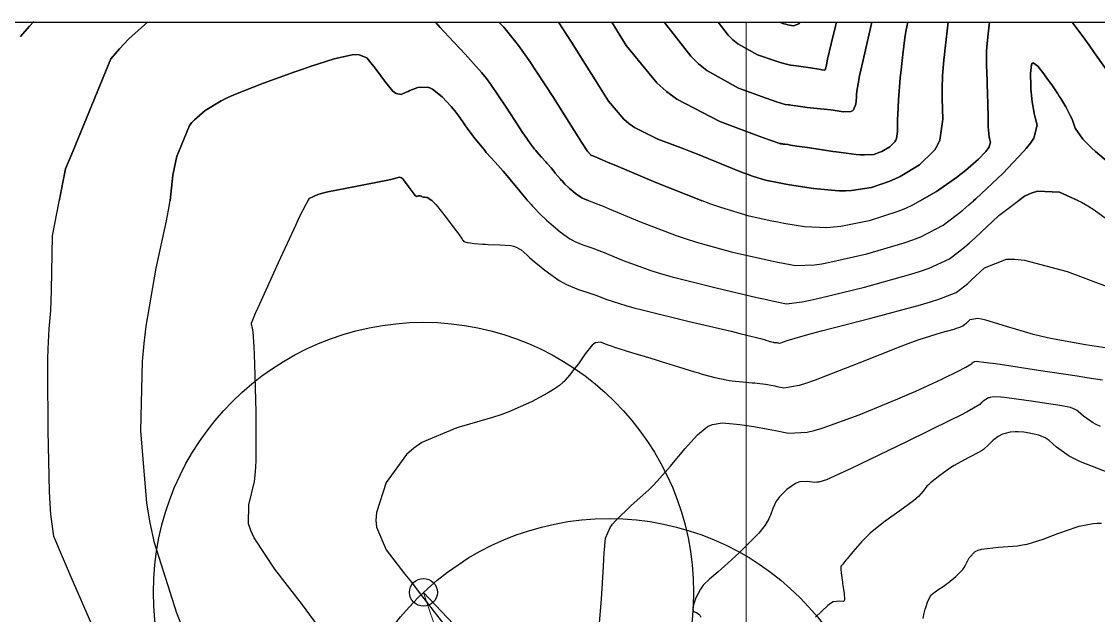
# Model space of a CAD drawing. Header units: metres. Extents: x 837117 to 838477, y 1189012 to 1191015.
# Drawn here: x 837998.7 to 838114.3, y 1190950.2 to 1191013.9 of the extents above; entities that cross this region are included whole.
import ezdxf

# ---------------------------------------------------------------- set-up
doc = ezdxf.new("R2010")
doc.units = ezdxf.units.M
doc.header["$LTSCALE"] = 0.3
for name, color, linetype in [('CIRCULOS', 60, 'Continuous'), ('COTAS 10', 1, 'Continuous'), ('COTAS INT', 252, 'Continuous'), ('LINEA_DE_CEROS', 61, 'Continuous'), ('MARCO IMP', 130, 'Continuous')]:
    doc.layers.add(name, color=color, linetype=linetype)
for name, color, linetype, lineweight in [('COORD', 7, 'Continuous', 20), ('Linea_Tendencia', 51, 'Continuous', 20), ('PTOBLIGADO', 90, 'Continuous', 30)]:
    doc.layers.add(name, color=color, linetype=linetype, lineweight=lineweight)

msp = doc.modelspace()

# ---------------------------------------------------------------- linework, layer by layer
at = {"layer": 'CIRCULOS'}
for centre in [(838041.852, 1190952.651), (838061.774, 1190931.577)]:
    msp.add_circle(centre, 29, dxfattribs=at)
at = {"layer": 'COORD'}
msp.add_line((838076.514, 1189013.872), (838076.514, 1191013.872), dxfattribs=at)
msp.add_lwpolyline([(837476.514, 1189013.872), (838476.514, 1189013.872), (838476.514, 1191013.872), (837476.514, 1191013.872)], close=True, dxfattribs=at)
at = {"layer": 'COTAS 10', "elevation": 1700}
msp.add_lwpolyline([(838096.584, 1191000), (838095.099, 1190998.548), (838093.05, 1190997.323), (838092.491, 1190997.047), (838091.935, 1190996.797), (838089.958, 1190996.121), (838087.815, 1190995.804), (838087.155, 1190995.78), (838086.465, 1190995.785), (838083.732, 1190996.033), (838081.165, 1190996.429), (838080.579, 1190996.527), (838080.048, 1190996.62), (838078.585, 1190996.914), (838077.191, 1190997.335), (838076.704, 1190997.508), (838076.173, 1190997.706), (838073.893, 1190998.624), (838071.279, 1190999.694), (838070.539, 1190999.987), (838070.506, 1191000), (838069.792, 1191000.28), (838067.033, 1191001.325), (838064.511, 1191002.584), (838063.914, 1191003.01), (838063.36, 1191003.47), (838061.725, 1191005.411), (838060.295, 1191007.693), (838059.871, 1191008.367), (838059.435, 1191009.06), (838057.76, 1191011.716), (838056.353, 1191013.872), (838057.76, 1191011.716), (838059.435, 1191009.06), (838059.871, 1191008.367), (838060.295, 1191007.693), (838061.725, 1191005.411), (838063.36, 1191003.47), (838063.914, 1191003.01), (838064.511, 1191002.584), (838067.033, 1191001.325), (838069.792, 1191000.28), (838070.506, 1191000), (838070.539, 1190999.987), (838071.279, 1190999.694), (838073.893, 1190998.624), (838076.173, 1190997.706), (838076.704, 1190997.508), (838077.191, 1190997.335), (838078.585, 1190996.914), (838080.048, 1190996.62), (838080.579, 1190996.527), (838081.165, 1190996.429), (838083.732, 1190996.033), (838086.465, 1190995.785), (838087.155, 1190995.78), (838087.815, 1190995.804), (838089.958, 1190996.121), (838091.935, 1190996.797), (838092.491, 1190997.047), (838093.05, 1190997.323), (838095.099, 1190998.548), (838096.584, 1191000), (838096.746, 1191000.158), (838097.052, 1191000.676), (838097.292, 1191001.227), (838097.615, 1191003.481), (838097.547, 1191005.693), (838097.541, 1191006.218), (838097.541, 1191006.705), (838097.584, 1191008.146), (838097.728, 1191009.791), (838097.791, 1191010.406), (838097.864, 1191011.09), (838098.182, 1191013.872), (838097.864, 1191011.09), (838097.791, 1191010.406), (838097.728, 1191009.791), (838097.584, 1191008.146), (838097.541, 1191006.705), (838097.541, 1191006.218), (838097.547, 1191005.693), (838097.615, 1191003.481), (838097.292, 1191001.227), (838097.052, 1191000.676), (838096.746, 1191000.158)], close=True, dxfattribs=at)
at = {"layer": 'COTAS 10', "elevation": 1710}
msp.add_lwpolyline([(838116.181, 1190978.738), (838112.937, 1190979.228), (838109.194, 1190979.9), (838108.252, 1190980.11), (838107.351, 1190980.33), (838104.437, 1190981.21), (838102.228, 1190981.893), (838101.771, 1190981.989), (838101.381, 1190982.044), (838100.529, 1190981.906), (838100.159, 1190981.557), (838100.072, 1190981.48), (838099.992, 1190981.411), (838099.76, 1190981.23), (838099.288, 1190981.045), (838099.057, 1190980.974), (838098.783, 1190980.894), (838097.431, 1190980.534), (838095.052, 1190979.766), (838094.13, 1190979.429), (838093.094, 1190979.039), (838088.403, 1190977.184), (838083.893, 1190975.443), (838082.972, 1190975.125), (838082.191, 1190974.878), (838080.554, 1190974.579), (838079.818, 1190974.737), (838079.606, 1190974.778), (838079.39, 1190974.818), (838078.58, 1190974.955), (838077.695, 1190975.073), (838077.431, 1190975.101), (838077.16, 1190975.127), (838076.116, 1190975.206), (838074.996, 1190975.321), (838074.678, 1190975.371), (838074.355, 1190975.427), (838073.158, 1190975.695), (838071.821, 1190976.06), (838071.411, 1190976.179), (838070.982, 1190976.305), (838069.288, 1190976.825), (838067.412, 1190977.411), (838066.87, 1190977.579), (838066.317, 1190977.75), (838064.235, 1190978.388), (838062.414, 1190978.958), (838062.024, 1190979.086), (838061.685, 1190979.201), (838060.875, 1190979.509), (838060.328, 1190979.456), (838060.155, 1190979.344), (838059.972, 1190979.19), (838059.231, 1190978.281), (838058.484, 1190977.208), (838058.296, 1190976.95), (838058.117, 1190976.709), (838057.542, 1190975.981), (838057.06, 1190975.434), (838056.941, 1190975.307), (838056.827, 1190975.191), (838056.466, 1190974.859), (838055.811, 1190974.435), (838055.511, 1190974.259), (838055.16, 1190974.059), (838053.468, 1190973.128), (838051.004, 1190972.03), (838050.167, 1190971.725), (838049.263, 1190971.419), (838045.44, 1190970.31), (838041.681, 1190968.733), (838040.818, 1190968.133), (838040.031, 1190967.462), (838037.831, 1190964.444), (838036.797, 1190961.22), (838036.746, 1190960.418), (838036.797, 1190959.656), (838037.831, 1190957.229), (838039.867, 1190954.618), (838040.549, 1190953.739), (838041.284, 1190952.792), (838044.367, 1190948.809)], dxfattribs=at)
at = {"layer": 'COTAS INT'}
for points, elevation in [([(837998.586, 1191012.329), (837999.563, 1191013.467), (838000, 1191013.948), (837999.563, 1191013.467), (837998.586, 1191012.329)], 1702), ([(838006.497, 1190948.642), (838004.033, 1190954.293), (838003.527, 1190955.463), (838003.097, 1190956.462), (838002.179, 1190958.642), (838001.825, 1190961.031), (838001.751, 1190962.16), (838001.687, 1190963.494), (838001.542, 1190970), (838001.514, 1190976.443), (838001.523, 1190977.736), (838001.541, 1190978.816), (838001.666, 1190980.945), (838001.824, 1190982.928), (838001.863, 1190983.917), (838001.898, 1190985.097), (838002.006, 1190990.945), (838003.405, 1190998.136), (838004.186, 1191000), (838008.29, 1191009.927), (838009.226, 1191011.028), (838010.218, 1191012.096), (838012.222, 1191013.872), (838010.218, 1191012.096), (838009.226, 1191011.028), (838008.29, 1191009.927), (838004.186, 1191000), (838003.405, 1190998.136), (838002.736, 1190994.695)], 1704), ([(838059.618, 1190994.695), (838059.467, 1190994.752), (838059.007, 1190994.939), (838058.871, 1190995.014), (838058.731, 1190995.099), (838058.193, 1190995.491), (838057.675, 1190995.923), (838057.547, 1190996.035), (838057.427, 1190996.142), (838057.047, 1190996.5), (838056.726, 1190996.831), (838056.641, 1190996.923), (838056.559, 1190997.013), (838056.279, 1190997.34), (838056.005, 1190997.673), (838055.927, 1190997.768), (838055.848, 1190997.865), (838055.554, 1190998.226), (838055.214, 1190998.63), (838055.106, 1190998.755), (838054.992, 1190998.885), (838054.529, 1190999.398), (838054.041, 1190999.947), (838053.996, 1191000), (838053.911, 1191000.099), (838053.784, 1191000.251), (838053.344, 1191000.802), (838052.686, 1191001.745), (838052.421, 1191002.144), (838052.121, 1191002.604), (838050.741, 1191004.764), (838049.085, 1191007.189), (838048.611, 1191007.816), (838048.13, 1191008.424), (838046.337, 1191010.457), (838044.572, 1191012.31), (838044.109, 1191012.805), (838043.656, 1191013.292), (838043.126, 1191013.872), (838043.656, 1191013.292), (838044.109, 1191012.805), (838044.572, 1191012.31), (838046.337, 1191010.457), (838048.13, 1191008.424), (838048.611, 1191007.816), (838049.085, 1191007.189), (838050.741, 1191004.764), (838052.121, 1191002.604), (838052.421, 1191002.144), (838052.686, 1191001.745), (838053.344, 1191000.802), (838053.784, 1191000.251), (838053.911, 1191000.099), (838053.996, 1191000), (838054.041, 1190999.947), (838054.529, 1190999.398), (838054.992, 1190998.885), (838055.106, 1190998.755), (838055.214, 1190998.63), (838055.554, 1190998.226), (838055.848, 1190997.865), (838055.927, 1190997.768), (838056.005, 1190997.673), (838056.279, 1190997.34), (838056.559, 1190997.013), (838056.641, 1190996.923), (838056.726, 1190996.831), (838057.047, 1190996.5), (838057.427, 1190996.142), (838057.547, 1190996.035), (838057.675, 1190995.923), (838058.193, 1190995.491), (838058.731, 1190995.099), (838058.871, 1190995.014), (838059.007, 1190994.939), (838059.467, 1190994.752), (838060.589, 1190994.329), (838061.142, 1190994.106), (838061.801, 1190993.837), (838065.058, 1190992.481), (838068.989, 1190990.971), (838070.073, 1190990.604), (838071.155, 1190990.259), (838075.047, 1190989.2), (838078.444, 1190988.425), (838079.214, 1190988.259), (838079.91, 1190988.115), (838081.808, 1190987.768), (838083.841, 1190987.829), (838084.622, 1190987.941), (838085.498, 1190988.095), (838089.448, 1190988.992), (838093.483, 1190990.175), (838094.412, 1190990.508), (838095.259, 1190990.844), (838097.64, 1190992.078), (838099.75, 1190993.689), (838100.427, 1190994.263), (838101.144, 1190994.892), (838104.069, 1190997.625), (838106.29, 1191000), (838104.069, 1190997.625), (838101.144, 1190994.892), (838100.92, 1190994.695)], 1704), ([(838095.186, 1190994.695), (838096.933, 1190995.694), (838099.085, 1190997.214), (838099.592, 1190997.598), (838100.061, 1190997.966), (838101.435, 1190999.162), (838102.219, 1191000), (838102.319, 1191000.107), (838102.479, 1191000.317), (838102.602, 1191000.505), (838102.739, 1191000.995), (838102.646, 1191001.339), (838102.624, 1191001.435), (838102.604, 1191001.53), (838102.544, 1191001.872), (838102.504, 1191002.366), (838102.496, 1191002.556), (838102.489, 1191002.77), (838102.475, 1191003.734), (838102.454, 1191005.009), (838102.444, 1191005.418), (838102.431, 1191005.852), (838102.365, 1191007.621), (838102.307, 1191009.277), (838102.299, 1191009.639), (838102.294, 1191009.959), (838102.307, 1191010.769), (838102.382, 1191011.596), (838102.417, 1191011.928), (838102.458, 1191012.303), (838102.639, 1191013.872), (838102.458, 1191012.303), (838102.417, 1191011.928), (838102.382, 1191011.596), (838102.307, 1191010.769), (838102.294, 1191009.959), (838102.299, 1191009.639), (838102.307, 1191009.277), (838102.365, 1191007.621), (838102.431, 1191005.852), (838102.444, 1191005.418), (838102.454, 1191005.009), (838102.475, 1191003.734), (838102.489, 1191002.77), (838102.496, 1191002.556), (838102.504, 1191002.366), (838102.544, 1191001.872), (838102.604, 1191001.53), (838102.624, 1191001.435), (838102.646, 1191001.339), (838102.739, 1191000.995), (838102.602, 1191000.505), (838102.479, 1191000.317), (838102.319, 1191000.107), (838102.219, 1191000), (838101.435, 1190999.162), (838100.061, 1190997.966), (838099.592, 1190997.598), (838099.085, 1190997.214), (838096.933, 1190995.694), (838094.363, 1190994.225), (838093.592, 1190993.873), (838092.795, 1190993.544), (838089.703, 1190992.557), (838086.657, 1190991.949), (838085.889, 1190991.861), (838085.153, 1190991.807), (838082.77, 1190991.9), (838080.537, 1190992.272), (838079.896, 1190992.393), (838079.246, 1190992.523), (838076.816, 1190993.057), (838073.765, 1190993.968), (838072.724, 1190994.335), (838071.597, 1190994.752), (838066.817, 1190996.669), (838062.517, 1190998.474), (838061.694, 1190998.819), (838061.029, 1190999.097), (838059.954, 1190999.545), (838059.914, 1190999.561), (838059.902, 1190999.567), (838059.89, 1190999.575), (838059.843, 1190999.609), (838059.798, 1190999.646), (838059.787, 1190999.656), (838059.777, 1190999.665), (838059.744, 1190999.696), (838059.716, 1190999.725), (838059.709, 1190999.733), (838059.701, 1190999.741), (838059.677, 1190999.769), (838059.653, 1190999.798), (838059.647, 1190999.806), (838059.64, 1190999.815), (838059.614, 1190999.846), (838059.585, 1190999.881), (838059.565, 1190999.903), (838059.525, 1190999.948), (838059.483, 1190999.995), (838059.479, 1191000), (838059.472, 1191000.009), (838059.461, 1191000.022), (838059.423, 1191000.07), (838058.835, 1191000.99), (838058.478, 1191001.554), (838058.036, 1191002.252), (838055.738, 1191005.886), (838053.197, 1191009.771), (838052.602, 1191010.627), (838052.053, 1191011.387), (838050.465, 1191013.34), (838049.961, 1191013.872), (838050.465, 1191013.34), (838052.053, 1191011.387), (838052.602, 1191010.627), (838053.197, 1191009.771), (838055.738, 1191005.886), (838058.036, 1191002.252), (838058.478, 1191001.554), (838058.835, 1191000.99), (838059.423, 1191000.07), (838059.461, 1191000.022), (838059.472, 1191000.009), (838059.479, 1191000), (838059.483, 1190999.995), (838059.525, 1190999.948), (838059.565, 1190999.903), (838059.585, 1190999.881), (838059.614, 1190999.846), (838059.64, 1190999.815), (838059.647, 1190999.806), (838059.653, 1190999.798), (838059.677, 1190999.769), (838059.701, 1190999.741), (838059.709, 1190999.733), (838059.716, 1190999.725), (838059.744, 1190999.696), (838059.777, 1190999.665), (838059.787, 1190999.656), (838059.798, 1190999.646), (838059.843, 1190999.609), (838059.89, 1190999.575), (838059.902, 1190999.567), (838059.914, 1190999.561), (838059.954, 1190999.545), (838061.029, 1190999.097), (838061.694, 1190998.819), (838062.517, 1190998.474), (838066.817, 1190996.669), (838071.597, 1190994.752), (838071.751, 1190994.695)], 1702), ([(838116.346, 1191007.135), (838113.877, 1191010.638), (838113.332, 1191011.401), (838112.847, 1191012.072), (838111.598, 1191013.748), (838111.496, 1191013.872), (838111.598, 1191013.748), (838112.847, 1191012.072), (838113.332, 1191011.401), (838113.877, 1191010.638), (838116.346, 1191007.135)], 1702), ([(838017.801, 1190944.309), (838015.384, 1190950.412), (838012.981, 1190957.984), (838012.515, 1190960.103), (838012.137, 1190962.232), (838011.493, 1190970), (838011.7, 1190977.442), (838011.859, 1190979.365), (838012.061, 1190981.228), (838013.156, 1190987.459), (838014.271, 1190992.547), (838014.486, 1190993.689), (838014.66, 1190994.715), (838014.951, 1190997.459), (838015.356, 1190999.491), (838015.574, 1191000), (838016.716, 1191002.787), (838016.98, 1191003.097), (838017.26, 1191003.398), (838018.405, 1191004.411), (838020.125, 1191005.443), (838020.768, 1191005.755), (838021.483, 1191006.079), (838024.666, 1191007.347), (838028.054, 1191008.559), (838028.898, 1191008.849), (838029.701, 1191009.119), (838032.261, 1191009.926), (838034.197, 1191010.358), (838034.606, 1191010.391), (838034.961, 1191010.386), (838035.786, 1191010.056), (838036.356, 1191009.326), (838036.551, 1191009.069), (838036.761, 1191008.788), (838037.65, 1191007.576), (838038.533, 1191006.521), (838038.738, 1191006.339), (838038.927, 1191006.206), (838039.47, 1191006.122), (838040.006, 1191006.374), (838040.191, 1191006.451), (838040.392, 1191006.532), (838041.251, 1191006.854), (838042.237, 1191006.91), (838042.52, 1191006.823), (838042.806, 1191006.692), (838043.871, 1191005.849), (838044.821, 1191004.822), (838045.035, 1191004.575), (838045.228, 1191004.343), (838045.744, 1191003.642), (838046.207, 1191002.956), (838046.365, 1191002.734), (838046.536, 1191002.499), (838047.265, 1191001.534), (838048.107, 1191000.481), (838048.351, 1191000.19), (838048.512, 1191000), (838048.599, 1190999.898), (838049.532, 1190998.848), (838050.418, 1190997.866), (838050.636, 1190997.618), (838050.843, 1190997.38), (838051.494, 1190996.606), (838052.057, 1190995.915), (838052.208, 1190995.73), (838052.357, 1190995.548), (838052.881, 1190994.91), (838053.417, 1190994.286), (838053.574, 1190994.112), (838053.735, 1190993.938), (838054.351, 1190993.303), (838055.076, 1190992.619), (838055.308, 1190992.413), (838055.552, 1190992.2), (838056.543, 1190991.373), (838057.572, 1190990.624), (838057.84, 1190990.461), (838058.1, 1190990.318), (838058.98, 1190989.959), (838060.149, 1190989.562), (838060.591, 1190989.394), (838061.085, 1190989.201), (838063.299, 1190988.294), (838066.38, 1190987.19), (838067.422, 1190986.872), (838068.544, 1190986.55), (838073.277, 1190985.343), (838077.641, 1190984.327), (838078.531, 1190984.125), (838079.283, 1190983.957), (838080.846, 1190983.636), (838082.53, 1190983.852), (838083.356, 1190984.022), (838084.339, 1190984.24), (838089.193, 1190985.428), (838094.17, 1190986.806), (838095.231, 1190987.144), (838096.155, 1190987.464), (838098.346, 1190988.462), (838099.947, 1190989.709), (838100.497, 1190990.185), (838101.095, 1190990.718), (838103.643, 1190993.117), (838106.378, 1190995.188), (838107.093, 1190995.513), (838107.79, 1190995.732), (838110.155, 1190995.627), (838112.497, 1190994.548), (838113.179, 1190994.152), (838113.875, 1190993.714), (838116.512, 1190991.782)], 1706), ([(838053.066, 1190994.695), (838052.881, 1190994.91), (838052.357, 1190995.548), (838052.208, 1190995.73), (838052.057, 1190995.915), (838051.494, 1190996.606), (838050.843, 1190997.38), (838050.636, 1190997.618), (838050.418, 1190997.866), (838049.532, 1190998.848), (838048.599, 1190999.898), (838048.512, 1191000), (838048.351, 1191000.19), (838048.107, 1191000.481), (838047.265, 1191001.534), (838046.536, 1191002.499), (838046.365, 1191002.734), (838046.207, 1191002.956), (838045.744, 1191003.642), (838045.228, 1191004.343), (838045.035, 1191004.575), (838044.821, 1191004.822), (838043.871, 1191005.849), (838042.806, 1191006.692), (838042.52, 1191006.823), (838042.237, 1191006.91), (838041.251, 1191006.854), (838040.392, 1191006.532), (838040.191, 1191006.451), (838040.006, 1191006.374), (838039.47, 1191006.122), (838038.927, 1191006.206), (838038.738, 1191006.339), (838038.533, 1191006.521), (838037.65, 1191007.576), (838036.761, 1191008.788), (838036.551, 1191009.069), (838036.356, 1191009.326), (838035.786, 1191010.056), (838034.961, 1191010.386), (838034.606, 1191010.391), (838034.197, 1191010.358), (838032.261, 1191009.926), (838029.701, 1191009.119), (838028.898, 1191008.849), (838028.054, 1191008.559), (838024.666, 1191007.347), (838021.483, 1191006.079), (838020.768, 1191005.755), (838020.125, 1191005.443), (838018.405, 1191004.411), (838017.26, 1191003.398), (838016.98, 1191003.097), (838016.716, 1191002.787), (838015.574, 1191000), (838015.356, 1190999.491), (838014.951, 1190997.459), (838014.66, 1190994.715), (838014.657, 1190994.695)], 1706), ([(838116.085, 1190998.224), (838114.017, 1191000), (838113.569, 1191000.385), (838113.066, 1191000.871), (838112.648, 1191001.309), (838111.84, 1191002.486), (838111.527, 1191003.361), (838111.42, 1191003.608), (838111.306, 1191003.857), (838110.822, 1191004.776), (838110.273, 1191005.691), (838110.118, 1191005.938), (838109.961, 1191006.182), (838109.382, 1191007.041), (838108.786, 1191007.875), (838108.617, 1191008.103), (838108.448, 1191008.33), (838107.825, 1191009.139), (838107.318, 1191009.507), (838107.222, 1191009.455), (838107.146, 1191009.337), (838107.028, 1191008.355), (838107.061, 1191007.026), (838107.079, 1191006.689), (838107.101, 1191006.365), (838107.213, 1191005.308), (838107.381, 1191004.336), (838107.438, 1191004.067), (838107.5, 1191003.797), (838107.763, 1191002.822), (838107.375, 1191001.431), (838107.027, 1191000.899), (838106.574, 1191000.304), (838106.29, 1191000), (838106.574, 1191000.304), (838107.027, 1191000.899), (838107.375, 1191001.431), (838107.763, 1191002.822), (838107.5, 1191003.797), (838107.438, 1191004.067), (838107.381, 1191004.336), (838107.213, 1191005.308), (838107.101, 1191006.365), (838107.079, 1191006.689), (838107.061, 1191007.026), (838107.028, 1191008.355), (838107.146, 1191009.337), (838107.222, 1191009.455), (838107.318, 1191009.507), (838107.825, 1191009.139), (838108.448, 1191008.33), (838108.617, 1191008.103), (838108.786, 1191007.875), (838109.382, 1191007.041), (838109.961, 1191006.182), (838110.118, 1191005.938), (838110.273, 1191005.691), (838110.822, 1191004.776), (838111.306, 1191003.857), (838111.42, 1191003.608), (838111.527, 1191003.361), (838111.84, 1191002.486), (838112.648, 1191001.309), (838113.066, 1191000.871), (838113.569, 1191000.385), (838114.017, 1191000), (838116.085, 1190998.224)], 1704), ([(838030.467, 1190949.146), (838029.658, 1190950.234), (838028.847, 1190951.315), (838025.895, 1190955.156), (838023.659, 1190958.522), (838023.3, 1190959.302), (838023.054, 1190960.017), (838023.104, 1190962.053), (838023.702, 1190964.565), (838023.801, 1190965.579), (838023.872, 1190966.733), (838023.89, 1190972.053), (838023.737, 1190977.152), (838023.7, 1190978.167), (838023.666, 1190979.009), (838023.565, 1190980.614), (838023.491, 1190981.015), (838023.474, 1190981.098), (838023.46, 1190981.169), (838023.421, 1190981.32), (838023.397, 1190981.399), (838023.387, 1190981.449), (838023.375, 1190981.551), (838023.815, 1190982.617), (838024.095, 1190983.251), (838024.444, 1190984.031), (838026.275, 1190988.07), (838028.168, 1190992.161), (838028.555, 1190992.975), (838028.883, 1190993.649), (838029.573, 1190994.931), (838030.52, 1190995.363), (838031.01, 1190995.502), (838031.598, 1190995.649), (838034.544, 1190996.25), (838037.454, 1190996.802), (838038.02, 1190996.918), (838038.481, 1190997.018), (838039.278, 1190997.245), (838039.494, 1190997.17), (838039.588, 1190997.079), (838039.698, 1190996.957), (838040.221, 1190996.265), (838040.735, 1190995.554), (838040.839, 1190995.421), (838040.926, 1190995.315), (838041.105, 1190995.163), (838041.177, 1190995.19), (838041.217, 1190995.204), (838041.289, 1190995.227), (838041.364, 1190995.243), (838041.385, 1190995.244), (838041.407, 1190995.245), (838041.489, 1190995.236), (838041.575, 1190995.212), (838041.6, 1190995.202), (838041.625, 1190995.191), (838041.72, 1190995.14), (838041.861, 1190995.092), (838041.916, 1190995.084), (838041.978, 1190995.077), (838042.256, 1190995.068), (838042.766, 1190994.737), (838042.973, 1190994.527), (838043.21, 1190994.265), (838044.301, 1190992.891), (838045.332, 1190991.513), (838045.53, 1190991.249), (838045.69, 1190991.035), (838045.952, 1190990.684), (838045.966, 1190990.661), (838045.97, 1190990.654), (838045.975, 1190990.646), (838045.991, 1190990.616), (838046.01, 1190990.58), (838046.016, 1190990.57), (838046.022, 1190990.558), (838046.046, 1190990.514), (838046.084, 1190990.458), (838046.099, 1190990.44), (838046.115, 1190990.421), (838046.191, 1190990.343), (838046.415, 1190990.256), (838046.526, 1190990.232), (838046.657, 1190990.208), (838047.306, 1190990.12), (838048.206, 1190990.045), (838048.496, 1190990.029), (838048.803, 1190990.015), (838050.058, 1190989.981), (838051.24, 1190989.884), (838051.501, 1190989.83), (838051.733, 1190989.765), (838052.334, 1190989.429), (838052.978, 1190988.845), (838053.238, 1190988.623), (838053.533, 1190988.374), (838054.893, 1190987.255), (838056.412, 1190986.149), (838056.808, 1190985.908), (838057.193, 1190985.696), (838058.493, 1190985.166), (838059.708, 1190984.794), (838060.04, 1190984.681), (838060.369, 1190984.564), (838061.54, 1190984.106), (838063.579, 1190983.454), (838064.456, 1190983.215), (838065.468, 1190982.95), (838070.25, 1190981.783), (838074.892, 1190980.684), (838075.816, 1190980.463), (838076.582, 1190980.277), (838078.044, 1190979.909), (838078.435, 1190979.789), (838078.526, 1190979.761), (838078.61, 1190979.735), (838078.852, 1190979.66), (838079.034, 1190979.604), (838079.08, 1190979.591), (838079.124, 1190979.578), (838079.267, 1190979.539), (838079.395, 1190979.51), (838079.43, 1190979.504), (838079.464, 1190979.499), (838079.584, 1190979.486), (838079.696, 1190979.478), (838079.725, 1190979.475), (838079.753, 1190979.472), (838079.848, 1190979.459), (838079.935, 1190979.445), (838079.958, 1190979.44), (838079.98, 1190979.436), (838080.059, 1190979.419), (838080.235, 1190979.451), (838080.318, 1190979.478), (838080.417, 1190979.512), (838080.9, 1190979.698), (838082.631, 1190980.211), (838083.516, 1190980.45), (838084.577, 1190980.732), (838089.875, 1190982.103), (838095.204, 1190983.525), (838096.285, 1190983.84), (838097.195, 1190984.12), (838099.053, 1190984.846), (838099.969, 1190985.56), (838100.285, 1190985.832), (838100.627, 1190986.138), (838102.086, 1190987.512), (838104.443, 1190988.414), (838105.351, 1190988.422), (838106.369, 1190988.325), (838110.971, 1190987.103), (838115.424, 1190985.431)], 1708), ([(838042.807, 1190994.695), (838042.766, 1190994.737), (838042.256, 1190995.068), (838041.978, 1190995.077), (838041.916, 1190995.084), (838041.861, 1190995.092), (838041.72, 1190995.14), (838041.625, 1190995.191), (838041.6, 1190995.202), (838041.575, 1190995.212), (838041.489, 1190995.236), (838041.407, 1190995.245), (838041.385, 1190995.244), (838041.364, 1190995.243), (838041.289, 1190995.227), (838041.217, 1190995.204), (838041.177, 1190995.19), (838041.105, 1190995.163), (838040.926, 1190995.315), (838040.839, 1190995.421), (838040.735, 1190995.554), (838040.221, 1190996.265), (838039.698, 1190996.957), (838039.588, 1190997.079), (838039.494, 1190997.17), (838039.278, 1190997.245), (838038.481, 1190997.018), (838038.02, 1190996.918), (838037.454, 1190996.802), (838034.544, 1190996.25), (838031.598, 1190995.649), (838031.01, 1190995.502), (838030.52, 1190995.363), (838029.573, 1190994.931), (838029.446, 1190994.695)], 1708), ([(838112.178, 1190994.695), (838110.155, 1190995.627), (838107.79, 1190995.732), (838107.093, 1190995.513), (838106.378, 1190995.188), (838105.727, 1190994.695)], 1706), ([(838060.676, 1190948.51), (838060.983, 1190951.913), (838061.166, 1190955.446), (838061.212, 1190956.205), (838061.256, 1190956.869), (838061.395, 1190958.477), (838061.894, 1190959.612), (838062.164, 1190959.979), (838062.492, 1190960.368), (838064.151, 1190961.962), (838066.035, 1190963.672), (838066.504, 1190964.135), (838066.951, 1190964.592), (838068.374, 1190966.203), (838069.596, 1190967.681), (838069.915, 1190968.054), (838070.227, 1190968.412), (838071.282, 1190969.575), (838072.298, 1190970.416), (838072.584, 1190970.571), (838072.872, 1190970.692), (838073.929, 1190970.848), (838075.099, 1190970.747), (838075.458, 1190970.707), (838075.832, 1190970.661), (838077.311, 1190970.451), (838078.845, 1190970.192), (838079.254, 1190970.115), (838079.655, 1190970.037), (838081.049, 1190969.738), (838083.033, 1190969.852), (838083.806, 1190970.034), (838084.677, 1190970.281), (838088.633, 1190971.718), (838092.786, 1190973.439), (838093.781, 1190973.866), (838094.709, 1190974.27), (838097.503, 1190975.55), (838099.415, 1190976.486), (838099.788, 1190976.674), (838100.093, 1190976.831), (838100.629, 1190977.141), (838100.724, 1190977.241), (838100.752, 1190977.266), (838100.78, 1190977.29), (838100.886, 1190977.366), (838101, 1190977.426), (838101.033, 1190977.439), (838101.068, 1190977.45), (838101.199, 1190977.48), (838102.307, 1190977.347), (838102.958, 1190977.255), (838103.757, 1190977.14), (838107.883, 1190976.526), (838112.039, 1190975.896), (838112.857, 1190975.77), (838113.531, 1190975.666), (838114.762, 1190975.465)], 1712), ([(838114.558, 1190970.451), (838114.093, 1190970.668), (838113.686, 1190970.877), (838112.708, 1190971.563), (838112.137, 1190972.09), (838111.987, 1190972.2), (838111.84, 1190972.293), (838111.339, 1190972.501), (838110.396, 1190972.668), (838109.971, 1190972.737), (838109.475, 1190972.816), (838107.091, 1190973.181), (838104.734, 1190973.516), (838104.255, 1190973.575), (838103.851, 1190973.62), (838103.016, 1190973.663), (838102.686, 1190973.587), (838102.599, 1190973.558), (838102.515, 1190973.525), (838102.228, 1190973.376), (838101.962, 1190973.184), (838101.892, 1190973.124), (838101.822, 1190973.061), (838101.581, 1190972.809), (838100.234, 1190972.03), (838099.467, 1190971.635), (838098.529, 1190971.162), (838093.719, 1190968.807), (838088.795, 1190966.441), (838087.785, 1190965.961), (838086.929, 1190965.557), (838085.116, 1190964.732), (838084.311, 1190964.502), (838084.091, 1190964.474), (838083.871, 1190964.46), (838083.089, 1190964.54), (838082.277, 1190964.521), (838082.04, 1190964.445), (838081.797, 1190964.339), (838080.875, 1190963.703), (838080.061, 1190962.882), (838079.886, 1190962.66), (838079.734, 1190962.44), (838079.368, 1190961.664), (838079.106, 1190960.926), (838079.019, 1190960.73), (838078.927, 1190960.537), (838078.542, 1190959.871), (838077.855, 1190959.025), (838077.572, 1190958.719), (838077.249, 1190958.382), (838075.745, 1190956.907), (838074.183, 1190955.452), (838073.822, 1190955.128), (838073.493, 1190954.839), (838072.563, 1190954.076), (838071.898, 1190953.438), (838071.736, 1190953.226), (838071.582, 1190952.998), (838071.107, 1190952.05), (838070.816, 1190951.191), (838070.78, 1190951.02), (838070.762, 1190950.878), (838070.855, 1190950.606), (838071.057, 1190950.521), (838071.107, 1190950.497), (838071.156, 1190950.473), (838071.311, 1190950.384), (838071.444, 1190950.269), (838071.479, 1190950.229), (838071.512, 1190950.185), (838071.625, 1190949.995)], 1714), ([(838115.441, 1190965.484), (838112.408, 1190966.677), (838111.758, 1190966.98), (838111.19, 1190967.272), (838109.826, 1190968.228), (838109.029, 1190968.964), (838108.82, 1190969.116), (838108.615, 1190969.247), (838107.915, 1190969.536), (838107.261, 1190969.671), (838107.084, 1190969.704), (838106.91, 1190969.736), (838106.3, 1190969.836), (838105.712, 1190969.892), (838105.552, 1190969.896), (838105.394, 1190969.894), (838104.833, 1190969.845), (838104.304, 1190969.724), (838104.165, 1190969.677), (838104.03, 1190969.624), (838103.57, 1190969.386), (838103.144, 1190969.078), (838103.031, 1190968.982), (838102.92, 1190968.881), (838102.534, 1190968.476), (838101.984, 1190968.005), (838101.769, 1190967.862), (838101.527, 1190967.714), (838100.427, 1190967.133), (838099.169, 1190966.462), (838098.826, 1190966.257), (838098.487, 1190966.044), (838097.283, 1190965.204), (838096.289, 1190964.404), (838096.083, 1190964.215), (838095.905, 1190964.04), (838095.512, 1190963.529), (838095.003, 1190962.95), (838094.753, 1190962.733), (838094.456, 1190962.491), (838092.988, 1190961.411), (838091.421, 1190960.286), (838091.061, 1190960.015), (838090.733, 1190959.763), (838089.815, 1190958.999), (838089.098, 1190958.299), (838088.896, 1190958.086), (838088.694, 1190957.866), (838087.951, 1190957.004), (838087.329, 1190956.247), (838087.203, 1190956.093), (838087.097, 1190955.963), (838086.88, 1190955.696), (838086.802, 1190955.601), (838086.784, 1190955.58), (838086.767, 1190955.561), (838086.718, 1190955.513), (838086.685, 1190955.454), (838086.679, 1190955.428), (838086.673, 1190955.398), (838086.663, 1190955.257), (838086.664, 1190955.092), (838086.667, 1190955.048), (838086.67, 1190955.003), (838086.689, 1190954.845), (838086.715, 1190954.655), (838086.724, 1190954.59), (838086.732, 1190954.519), (838086.767, 1190954.22), (838086.83, 1190953.764), (838086.857, 1190953.594), (838086.888, 1190953.406), (838087.03, 1190952.57), (838087.062, 1190951.855), (838087.022, 1190951.743), (838086.96, 1190951.668), (838086.564, 1190951.709), (838085.839, 1190951.619), (838085.57, 1190951.463), (838085.272, 1190951.249), (838083.951, 1190950.001)], 1716), ([(838095.488, 1190949.85), (838095.57, 1190950.26), (838095.694, 1190950.715), (838095.736, 1190950.858), (838095.78, 1190951.008), (838095.963, 1190951.611), (838096.256, 1190952.207), (838096.369, 1190952.353), (838096.496, 1190952.49), (838097.072, 1190952.918), (838097.775, 1190953.365), (838097.983, 1190953.515), (838098.195, 1190953.677), (838099.01, 1190954.354), (838099.748, 1190955.122), (838099.913, 1190955.339), (838100.06, 1190955.56), (838100.451, 1190956.376), (838101.101, 1190957.053), (838101.412, 1190957.186), (838101.779, 1190957.296), (838103.58, 1190957.495), (838105.641, 1190957.656), (838106.172, 1190957.741), (838106.686, 1190957.843), (838108.4, 1190958.361), (838109.966, 1190958.96), (838110.387, 1190959.114), (838110.801, 1190959.263), (838112.251, 1190959.76), (838113.756, 1190960.058), (838114.205, 1190960.083), (838114.668, 1190960.081)], 1718)]:
    msp.add_lwpolyline(points, dxfattribs=dict(at, elevation=elevation))
for points, elevation in [([(838085.817, 1191000), (838086.182, 1190999.946), (838088.328, 1190999.681), (838088.793, 1190999.645), (838089.202, 1190999.625), (838090.214, 1190999.686), (838090.868, 1190999.909), (838091.052, 1190999.992), (838091.068, 1191000), (838091.237, 1191000.084), (838091.916, 1191000.489), (838092.461, 1191001.022), (838092.562, 1191001.194), (838092.642, 1191001.376), (838092.749, 1191002.122), (838092.745, 1191003.139), (838092.755, 1191003.493), (838092.769, 1191003.877), (838092.86, 1191005.523), (838093.004, 1191007.396), (838093.051, 1191007.924), (838093.102, 1191008.455), (838093.314, 1191010.405), (838093.552, 1191012.211), (838093.619, 1191012.651), (838093.686, 1191013.065), (838093.843, 1191013.872), (838093.686, 1191013.065), (838093.619, 1191012.651), (838093.552, 1191012.211), (838093.314, 1191010.405), (838093.102, 1191008.455), (838093.051, 1191007.924), (838093.004, 1191007.396), (838092.86, 1191005.523), (838092.769, 1191003.877), (838092.755, 1191003.493), (838092.745, 1191003.139), (838092.749, 1191002.122), (838092.642, 1191001.376), (838092.562, 1191001.194), (838092.461, 1191001.022), (838091.916, 1191000.489), (838091.237, 1191000.084), (838091.068, 1191000), (838091.052, 1190999.992), (838090.868, 1190999.909), (838090.214, 1190999.686), (838089.202, 1190999.625), (838088.793, 1190999.645), (838088.328, 1190999.681), (838086.182, 1190999.946), (838085.817, 1191000), (838084.006, 1191000.268), (838083.522, 1191000.34), (838083.089, 1191000.406), (838081.954, 1191000.581), (838081.273, 1191000.688), (838081.126, 1191000.71), (838080.998, 1191000.729), (838080.686, 1191000.769), (838080.51, 1191000.788), (838080.468, 1191000.793), (838080.428, 1191000.798), (838080.308, 1191000.815), (838080.217, 1191000.829), (838080.195, 1191000.832), (838080.175, 1191000.835), (838080.115, 1191000.842), (838079.095, 1191001.209), (838078.469, 1191001.438), (838077.694, 1191001.723), (838073.656, 1191003.214), (838069.071, 1191005.595), (838067.952, 1191006.441), (838066.897, 1191007.368), (838063.63, 1191011.391), (838062.08, 1191013.872), (838063.63, 1191011.391), (838066.897, 1191007.368), (838067.952, 1191006.441), (838069.071, 1191005.595), (838073.656, 1191003.214), (838077.694, 1191001.723), (838078.469, 1191001.438), (838079.095, 1191001.209), (838080.115, 1191000.842), (838080.175, 1191000.835), (838080.195, 1191000.832), (838080.217, 1191000.829), (838080.308, 1191000.815), (838080.428, 1191000.798), (838080.468, 1191000.793), (838080.51, 1191000.788), (838080.686, 1191000.769), (838080.998, 1191000.729), (838081.126, 1191000.71), (838081.273, 1191000.688), (838081.954, 1191000.581), (838083.089, 1191000.406), (838083.522, 1191000.34), (838084.006, 1191000.268)], 1698), ([(838089.993, 1191013.872), (838089.709, 1191012.635), (838089.602, 1191012.17), (838089.492, 1191011.688), (838089.063, 1191009.801), (838088.687, 1191008.104), (838088.611, 1191007.741), (838088.547, 1191007.425), (838088.415, 1191006.671), (838088.362, 1191006.153), (838088.347, 1191005.985), (838088.333, 1191005.806), (838088.28, 1191005.074), (838088.037, 1191004.462), (838087.902, 1191004.359), (838087.738, 1191004.285), (838086.904, 1191004.261), (838085.852, 1191004.415), (838085.551, 1191004.455), (838085.247, 1191004.493), (838084.113, 1191004.617), (838083.06, 1191004.728), (838082.806, 1191004.758), (838082.569, 1191004.787), (838081.849, 1191004.89), (838081.299, 1191004.976), (838081.169, 1191004.995), (838081.048, 1191005.011), (838080.691, 1191005.054), (838079.746, 1191005.339), (838079.254, 1191005.508), (838078.662, 1191005.717), (838075.694, 1191006.8), (838072.271, 1191008.695), (838071.393, 1191009.417), (838070.545, 1191010.224), (838067.735, 1191013.851), (838070.545, 1191010.224), (838071.393, 1191009.417), (838072.271, 1191008.695), (838075.694, 1191006.8), (838078.662, 1191005.717), (838079.254, 1191005.508), (838079.746, 1191005.339), (838080.691, 1191005.054), (838081.048, 1191005.011), (838081.169, 1191004.995), (838081.299, 1191004.976), (838081.849, 1191004.89), (838082.569, 1191004.787), (838082.806, 1191004.758), (838083.06, 1191004.728), (838084.113, 1191004.617), (838085.247, 1191004.493), (838085.551, 1191004.455), (838085.852, 1191004.415), (838086.904, 1191004.261), (838087.738, 1191004.285), (838087.902, 1191004.359), (838088.037, 1191004.462), (838088.28, 1191005.074), (838088.333, 1191005.806), (838088.347, 1191005.985), (838088.362, 1191006.153), (838088.415, 1191006.671), (838088.547, 1191007.425), (838088.611, 1191007.741), (838088.687, 1191008.104), (838089.063, 1191009.801), (838089.492, 1191011.688), (838089.602, 1191012.17), (838089.709, 1191012.635)], 1696), ([(838073.491, 1191013.872), (838074.558, 1191012.495), (838075.081, 1191011.998), (838075.622, 1191011.553), (838077.731, 1191010.385), (838079.63, 1191009.712), (838080.039, 1191009.579), (838080.397, 1191009.469), (838081.268, 1191009.265), (838081.922, 1191009.187), (838082.143, 1191009.157), (838082.382, 1191009.122), (838083.391, 1191008.965), (838084.305, 1191008.816), (838084.485, 1191008.788), (838084.632, 1191008.764), (838084.9, 1191008.724), (838084.951, 1191008.737), (838084.963, 1191008.747), (838084.973, 1191008.761), (838085.002, 1191008.834), (838085.111, 1191009.31), (838085.249, 1191009.903), (838085.634, 1191011.569), (838086.096, 1191013.465), (838086.203, 1191013.872), (838086.096, 1191013.465), (838085.634, 1191011.569), (838085.249, 1191009.903), (838085.111, 1191009.31), (838085.002, 1191008.834), (838084.973, 1191008.761), (838084.963, 1191008.747), (838084.951, 1191008.737), (838084.9, 1191008.724), (838084.632, 1191008.764), (838084.485, 1191008.788), (838084.305, 1191008.816), (838083.391, 1191008.965), (838082.382, 1191009.122), (838082.143, 1191009.157), (838081.922, 1191009.187), (838081.268, 1191009.265), (838080.397, 1191009.469), (838080.039, 1191009.579), (838079.63, 1191009.712), (838077.731, 1191010.385), (838075.622, 1191011.553), (838075.081, 1191011.998), (838074.558, 1191012.495)], 1694), ([(838080.067, 1191013.872), (838080.558, 1191013.71), (838080.759, 1191013.655), (838080.953, 1191013.608), (838081.588, 1191013.502), (838082.138, 1191013.701), (838082.278, 1191013.846), (838082.297, 1191013.872), (838082.278, 1191013.846), (838082.138, 1191013.701), (838081.588, 1191013.502), (838080.953, 1191013.608), (838080.759, 1191013.655), (838080.558, 1191013.71)], 1692)]:
    msp.add_lwpolyline(points, close=True, dxfattribs=dict(at, elevation=elevation))
at = {"layer": 'LINEA_DE_CEROS'}
msp.add_lwpolyline([(838041.852, 1190952.651), (838061.774, 1190931.577), (838071.801, 1190904.366), (838076.908, 1190875.819), (838081.888, 1190847.25), (838094.438, 1190821.106), (838108.947, 1190795.997), (838105.823, 1190767.165), (838101.859, 1190738.503), (838099.658, 1190709.587), (838081.841, 1190686.706), (838059.225, 1190668.553), (838041.072, 1190646.136), (838028.147, 1190620.176)], dxfattribs=at)
at = {"layer": 'Linea_Tendencia'}
msp.add_lwpolyline([(838041.852, 1190952.651), (838165.343, 1190589.154), (838075.416, 1190256.306), (838109.489, 1190042.064), (837622.868, 1190250.641), (837754.279, 1189827.032), (837723.495, 1189335.311)], dxfattribs=at)
at = {"layer": 'MARCO IMP'}
msp.add_lwpolyline([(837116.514, 1189053.872), (837116.514, 1191013.872), (838476.514, 1191013.872), (838476.514, 1189053.872), (837116.514, 1189053.872)], dxfattribs=at)
at = {"layer": 'PTOBLIGADO'}
msp.add_circle((838041.852, 1190952.651), 1.494, dxfattribs=at)

doc.saveas('drawing.dxf')
